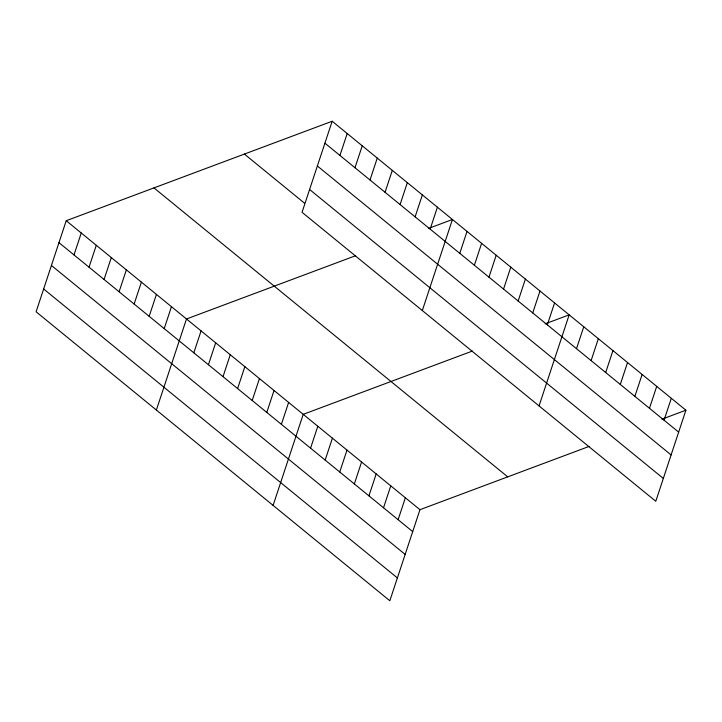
<?xml version="1.0" encoding="UTF-8"?>
<svg xmlns="http://www.w3.org/2000/svg" width="722" height="722" viewBox="0 0 722 722"><rect width="100%" height="100%" fill="white"/><g stroke="black" fill="none" stroke-linecap="round" stroke-linejoin="round"><path stroke-width="1.08" d="M332.165 121.242L302.049 212.304L655.784 501.276L685.9 410.213L332.165 121.242L66.216 220.724L36.1 311.787L389.835 600.758L419.951 509.696L589.098 446.422M74.005 254.92L81.252 233.007M89.041 267.203L96.288 245.29M104.067 279.486L111.314 257.573M119.103 291.769L126.35 269.847M134.139 304.043L141.386 282.131M149.174 316.326L156.421 294.414M164.21 328.609L171.457 306.697M156.367 410.042L186.484 318.98L355.63 255.705M193.83 352.814L201.077 330.893M208.423 364.727L215.67 342.815M223.017 376.649L230.264 354.737M237.61 388.571L244.857 366.659M252.195 400.493L259.451 378.572M339.945 155.438L347.192 133.525M266.788 412.406L274.035 390.494M354.98 167.721L362.227 145.808M281.381 424.328L288.629 402.416M370.016 180.004L377.263 158.091M273.106 505.4L303.222 414.338L472.359 351.063M385.052 192.287L392.299 170.365M310.568 448.172L317.815 426.251M400.087 204.561L407.334 182.648M325.162 460.085L332.409 438.173M415.114 216.844L422.361 194.931M339.746 472.007L346.993 450.095M430.15 229.127L437.397 207.214M354.34 483.93L361.587 462.017M422.316 310.559L452.432 219.497L428.399 228.486M368.933 495.852L376.18 473.93M459.779 253.332L467.026 231.41M383.526 507.765L390.773 485.852M474.372 265.245L481.619 243.332M398.12 519.687L405.367 497.774M488.956 277.167L496.204 255.254M503.55 289.089L510.797 267.176M518.143 301.011L525.39 279.089M532.737 312.924L539.984 291.011M547.33 324.846L554.577 302.933M539.054 405.917L569.162 314.855L545.137 323.844M576.508 348.69L583.755 326.768M591.101 360.603L598.348 338.69M605.695 372.525L612.942 350.612M620.288 384.447L627.535 362.534M634.873 396.369L642.129 374.447M649.466 408.282L656.713 386.369M664.059 420.204L671.307 398.291M661.866 419.202L685.9 410.213M324.909 143.164L678.653 432.126M317.364 165.979L671.108 454.941M309.594 189.489L663.328 478.451M244.397 154.075L304.531 203.198M153.976 187.9L507.719 476.863M66.216 220.724L419.951 509.696M58.969 242.646L412.704 531.609M51.424 265.461L405.159 554.424M43.645 288.971L397.389 577.934"/></g></svg>
